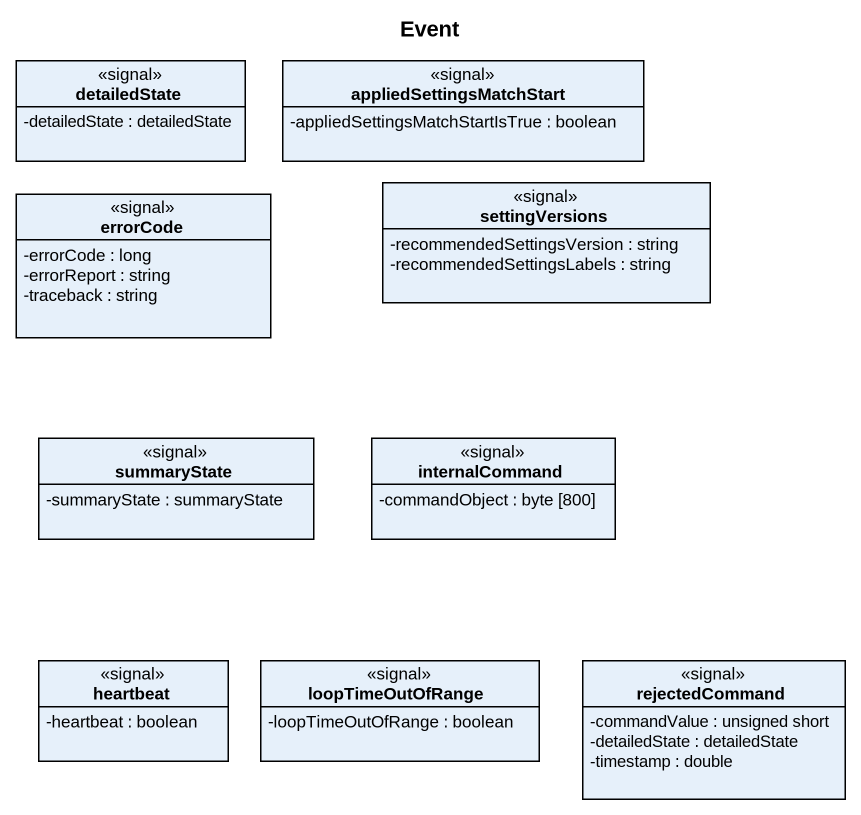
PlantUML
@startuml
title Event
hide circle
hide empty members
skinparam classAttributeIconSize 0
class detailedState <<signal>> {
  -detailedState : detailedState
}
class appliedSettingsMatchStart <<signal>> {
  -appliedSettingsMatchStartIsTrue : boolean
}
class settingVersions <<signal>> {
  -recommendedSettingsVersion : string
  -recommendedSettingsLabels : string
}
class errorCode <<signal>> {
  -errorCode : long
  -errorReport : string
  -traceback : string
}
class summaryState <<signal>> {
  -summaryState : summaryState
}
class internalCommand <<signal>> {
  -commandObject : byte [800]
}
class heartbeat <<signal>> {
  -heartbeat : boolean
}
class loopTimeOutOfRange <<signal>> {
  -loopTimeOutOfRange : boolean
}
class rejectedCommand <<signal>> {
  -commandValue : unsigned short
  -detailedState : detailedState
  -timestamp : double
}
@enduml
